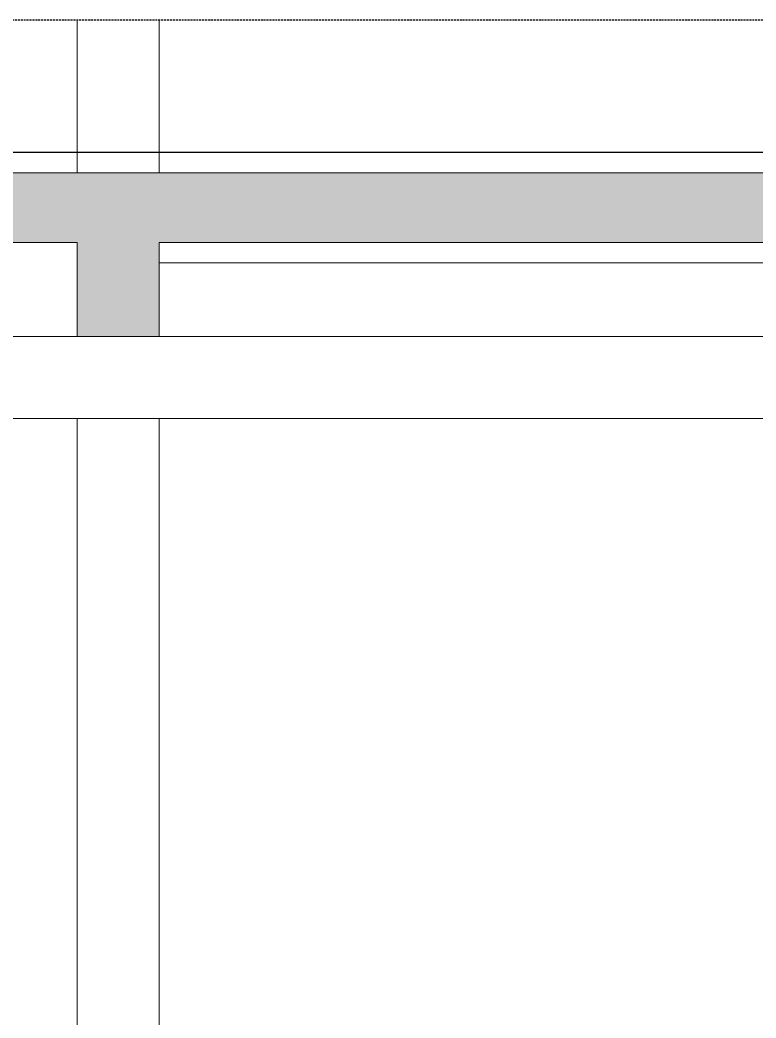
# Model space of a CAD drawing. Header units: millimetres. Extents: x 50254 to 245170, y 481 to 78637.
# Drawn here: x 71456 to 73252, y 3487 to 5923 of the extents above; entities that cross this region are included whole.
import ezdxf

# ---------------------------------------------------------------- set-up
doc = ezdxf.new("R2010")
doc.units = ezdxf.units.MM
for name, pattern in [('Centre', [31.75, 6.35, -4.7625, 15.875, -4.7625]), ('Hidden', [7.14375, 4.7625, -2.38125]), ('IMPORT-CENTER _2_', [40.64, 25.4, -5.08, 5.08, -5.08])]:
    doc.linetypes.add(name, pattern=pattern)
for name, color, linetype, lineweight in [('0-4', 90, 'Continuous', 5), ('A-DETL-GENF', 92, 'Continuous', 18), ('A-DETL-GENF-4', 92, 'Hidden', 25), ('A-DETL-GENF-5', 9, 'Continuous', 18), ('A-DETL-THIN', 151, 'Continuous', 18), ('A-FLOR-2', 7, 'Continuous', 18), ('A-FLOR-LEVL-2', 51, 'Centre', 9), ('A-WALL', 113, 'Continuous', 18), ('G-IMPT', 8, 'Continuous', 18), ('G-IMPT-4', 8, 'IMPORT-CENTER _2_', 18), ('M-EQPM', 50, 'Continuous', 18), ('M-EQPM-2', 50, 'Continuous', 25), ('S-BEAM-1', 7, 'Continuous', 18), ('S-COLS', 52, 'Continuous', 18)]:
    doc.layers.add(name, color=color, linetype=linetype, lineweight=lineweight)

# ---------------------------------------------------------------- blocks, each defined once
blk = doc.blocks.new('NCV_TKTC_KET CAU_rvt-2-TKCS_CĂN HỘ LOẠI 1 - MẶT CẮT 1')
at = {"layer": 'A-FLOR-2'}
blk.add_line((32934.9, 5330), (29036.9, 5330), dxfattribs=at)
at = {"layer": 'S-BEAM-1'}
for p, q in [((24836.9, 5150), (28835.2, 5150)), ((28835.2, 5150), (28836.9, 5150)), ((29036.9, 5150), (32934.9, 5150)), ((25536.9, 4950), (29036.9, 4950)), ((29036.9, 4950), (30886.5, 4950))]:
    blk.add_line(p, q, dxfattribs=at)
blk = doc.blocks.new('TKTC_XREF_251221_MB TANG 2-7 - TKTC_XREF_260130_MB TANG 2-5_dwg_$cc-V33-TKCS_CĂN HỘ LOẠI 1 - MẶT CẮT 1')
at = {"layer": 'G-IMPT-4'}
for p, q in [((29095.5, 5600), (28974.4, 5600)), ((29035.3, 5600), (29034.5, 5600))]:
    blk.add_line(p, q, dxfattribs=at)
at = {"layer": 'M-EQPM'}
for p, q in [((29079.9, 5600), (28989.9, 5600)), ((28989.9, 5600), (29034.9, 5600)), ((29034.6, 5600), (29034.6, 5600)), ((29034.9, 5600), (29079.9, 5600))]:
    blk.add_line(p, q, dxfattribs=at)
blk = doc.blocks.new('TKTC_XREF_251221_MB TANG 2-7 - TKTC_XREF_260130_MB TANG 2-5_dwg_CUM U_DN100-V34-TKCS_CĂN HỘ LOẠI 1 - MẶT CẮT 1')
at = {"layer": 'G-IMPT'}
for p, q in [((28978.7, 5600), (28980.9, 5600)), ((28979.8, 5600), (28986.6, 5600)), ((28980.1, 5600), (28980.4, 5600)), ((29089.4, 5600), (28980.4, 5600)), ((28980.9, 5600), (28985.5, 5600)), ((28981, 5600), (28980.9, 5600)), ((28981.2, 5600), (28981.9, 5600)), ((28981.9, 5600), (28984.4, 5600)), ((28981.9, 5600), (28984.5, 5600)), ((28981.9, 5600), (28984.5, 5600)), ((28984.4, 5600), (28985.2, 5600)), ((28985.5, 5600), (28987.8, 5600)), ((28985.5, 5600), (28985.5, 5600)), ((29083.1, 5600), (28986.7, 5600)), ((29079.9, 5600), (28989.9, 5600)), ((29081.3, 5600), (29083.6, 5600)), ((29082.4, 5600), (29089.3, 5600)), ((29083.6, 5600), (29088.1, 5600)), ((29083.6, 5600), (29083.6, 5600)), ((29083.8, 5600), (29084.5, 5600)), ((29084.5, 5600), (29087.1, 5600)), ((29084.6, 5600), (29087.1, 5600)), ((29084.6, 5600), (29087.1, 5600)), ((29087.1, 5600), (29087.8, 5600)), ((29088.1, 5600), (29090.4, 5600)), ((29088.1, 5600), (29088.1, 5600)), ((29089, 5600), (29089.4, 5600))]:
    blk.add_line(p, q, dxfattribs=at)
at = {"layer": 'G-IMPT', "flags": 128}
for points in [[(28978.7, 5600), (28977.2, 5600), (28977.2, 5600), (28989.3, 5600), (28989.3, 5600), (28987.8, 5600)], [(28987.8, 5600), (28987.8, 5600), (28978.7, 5600), (28978.7, 5600)], [(28981.2, 5600), (28981.2, 5600), (28985.2, 5600), (28985.2, 5600)], [(28986.4, 5600), (28986.7, 5600), (28989.9, 5600)], [(29081.3, 5600), (29079.8, 5600), (29079.8, 5600), (29091.9, 5600), (29091.9, 5600), (29090.4, 5600)], [(29082.7, 5600), (29083.1, 5600), (29079.9, 5600)], [(29090.4, 5600), (29090.4, 5600), (29081.3, 5600), (29081.3, 5600)], [(29083.8, 5600), (29083.8, 5600), (29087.8, 5600), (29087.9, 5600)]]:
    blk.add_lwpolyline(points, dxfattribs=at)
blk = doc.blocks.new('TKTC_XREF_251221_MB TANG 2-7 - TKTC_XREF_260130_MB TANG 2-5_dwg_$cc-V35-TKCS_CĂN HỘ LOẠI 1 - MẶT CẮT 1')
at = {"layer": 'G-IMPT-4'}
for p, q in [((28885.2, 5600), (28732.2, 5600)), ((28808.7, 5600), (28808.7, 5600))]:
    blk.add_line(p, q, dxfattribs=at)
at = {"layer": 'M-EQPM'}
for p, q in [((28865.6, 5600), (28751.8, 5600)), ((28751.8, 5600), (28808.7, 5600)), ((28808.7, 5600), (28754.6, 5600)), ((28754.6, 5600), (28862.8, 5600)), ((28862.8, 5600), (28808.7, 5600)), ((28808.7, 5600), (28865.6, 5600))]:
    blk.add_line(p, q, dxfattribs=at)
blk = doc.blocks.new('TKTC_XREF_251221_MB TANG 2-7 - TKTC_XREF_260130_MB TANG 2-5_dwg_CUM U_DN100-V36-TKCS_CĂN HỘ LOẠI 1 - MẶT CẮT 1')
at = {"layer": 'G-IMPT'}
for p, q in [((28750.6, 5600), (28735.3, 5600)), ((28735.3, 5600), (28737.2, 5600)), ((28740.1, 5600), (28737.2, 5600)), ((28737.2, 5600), (28748.7, 5600)), ((28747.3, 5600), (28738.7, 5600)), ((28739, 5600), (28876.6, 5600)), ((28745.8, 5600), (28740.1, 5600)), ((28741.4, 5600), (28740.4, 5600)), ((28745.5, 5600), (28740.4, 5600)), ((28744.6, 5600), (28741.4, 5600)), ((28744.6, 5600), (28741.4, 5600)), ((28744.6, 5600), (28741.4, 5600)), ((28745.5, 5600), (28744.6, 5600)), ((28748.7, 5600), (28745.8, 5600)), ((28747, 5600), (28868.7, 5600)), ((28747, 5600), (28751, 5600)), ((28748.7, 5600), (28750.6, 5600)), ((28751, 5600), (28864.7, 5600)), ((28868.7, 5600), (28864.7, 5600)), ((28880.3, 5600), (28865, 5600)), ((28865, 5600), (28866.9, 5600)), ((28869.8, 5600), (28866.9, 5600)), ((28866.9, 5600), (28878.4, 5600)), ((28877, 5600), (28868.3, 5600)), ((28875.5, 5600), (28869.8, 5600)), ((28871, 5600), (28870.1, 5600)), ((28875.2, 5600), (28870.1, 5600)), ((28874.2, 5600), (28871, 5600)), ((28874.2, 5600), (28871, 5600)), ((28874.2, 5600), (28871, 5600)), ((28875.2, 5600), (28874.2, 5600)), ((28878.4, 5600), (28875.5, 5600)), ((28878.4, 5600), (28880.3, 5600))]:
    blk.add_line(p, q, dxfattribs=at)
blk = doc.blocks.new('TKTC_XREF_251221_MB TANG 2-7 - TKTC_XREF_260130_MB TANG 2-5_dwg_$cc-V37-TKCS_CĂN HỘ LOẠI 1 - MẶT CẮT 1')
at = {"layer": 'G-IMPT-4'}
for p, q in [((29205.1, 5600), (29358.1, 5600)), ((29281.6, 5600), (29281.6, 5600))]:
    blk.add_line(p, q, dxfattribs=at)
at = {"layer": 'M-EQPM'}
for p, q in [((29281.6, 5600), (29224.8, 5600)), ((29224.8, 5600), (29338.5, 5600)), ((29335.7, 5600), (29227.5, 5600)), ((29227.5, 5600), (29281.6, 5600)), ((29281.6, 5600), (29335.7, 5600)), ((29338.5, 5600), (29281.6, 5600))]:
    blk.add_line(p, q, dxfattribs=at)
blk = doc.blocks.new('TKTC_XREF_251221_MB TANG 2-7 - TKTC_XREF_260130_MB TANG 2-5_dwg_$cc-V38-TKCS_CĂN HỘ LOẠI 1 - MẶT CẮT 1')
at = {"layer": 'G-IMPT-4'}
for p, q in [((29490.5, 5600), (29369.4, 5600)), ((29430.4, 5600), (29429.6, 5600))]:
    blk.add_line(p, q, dxfattribs=at)
at = {"layer": 'M-EQPM'}
for p, q in [((29475, 5600), (29385, 5600)), ((29385, 5600), (29430, 5600)), ((29429.7, 5600), (29429.7, 5600)), ((29430, 5600), (29475, 5600))]:
    blk.add_line(p, q, dxfattribs=at)
blk = doc.blocks.new('TKTC_XREF_251221_MB TANG 2-7 - TKTC_XREF_251221_MB TANG 2-7-2039446-TKCS_CĂN HỘ LOẠI 1 - MẶT CẮT 1')
at = {"layer": 'M-EQPM'}
for p, q in [((28734.9, 5600), (28735.3, 5600)), ((29487, 5600), (28734.9, 5600)), ((28735.3, 5600), (29487, 5600))]:
    blk.add_line(p, q, dxfattribs=at)
at = {"layer": 'M-EQPM-2'}
blk.add_line((23535.3, 5600), (33902.8, 5600), dxfattribs=at)
for name, p in [('TKTC_XREF_251221_MB TANG 2-7 - TKTC_XREF_260130_MB TANG 2-5_dwg_$cc-V35-TKCS_CĂN HỘ LOẠI 1 - MẶT CẮT 1', (0, 0)), ('TKTC_XREF_251221_MB TANG 2-7 - TKTC_XREF_260130_MB TANG 2-5_dwg_CUM U_DN100-V36-TKCS_CĂN HỘ LOẠI 1 - MẶT CẮT 1', (0, 0)), ('TKTC_XREF_251221_MB TANG 2-7 - TKTC_XREF_260130_MB TANG 2-5_dwg_$cc-V33-TKCS_CĂN HỘ LOẠI 1 - MẶT CẮT 1', (0, 0)), ('TKTC_XREF_251221_MB TANG 2-7 - TKTC_XREF_260130_MB TANG 2-5_dwg_CUM U_DN100-V34-TKCS_CĂN HỘ LOẠI 1 - MẶT CẮT 1', (0, 0)), ('TKTC_XREF_251221_MB TANG 2-7 - TKTC_XREF_260130_MB TANG 2-5_dwg_$cc-V37-TKCS_CĂN HỘ LOẠI 1 - MẶT CẮT 1', (0, 0)), ('TKTC_XREF_251221_MB TANG 2-7 - TKTC_XREF_260130_MB TANG 2-5_dwg_CUM U_DN100-V36-TKCS_CĂN HỘ LOẠI 1 - MẶT CẮT 1', (473.8, 0)), ('TKTC_XREF_251221_MB TANG 2-7 - TKTC_XREF_260130_MB TANG 2-5_dwg_$cc-V38-TKCS_CĂN HỘ LOẠI 1 - MẶT CẮT 1', (0, 0)), ('TKTC_XREF_251221_MB TANG 2-7 - TKTC_XREF_260130_MB TANG 2-5_dwg_CUM U_DN100-V34-TKCS_CĂN HỘ LOẠI 1 - MẶT CẮT 1', (395.1, 0))]:
    blk.add_blockref(name, p)
blk = doc.blocks.new('BORDER VIEW - BORDER VIEW-3678723-TKCS_CĂN HỘ LOẠI 1 - MẶT CẮT 1')
at = {"layer": 'A-DETL-GENF-4'}
blk.add_line((23276.9, 5923), (33752.8, 5923), dxfattribs=at)

msp = doc.modelspace()

# ---------------------------------------------------------------- hatches: boundary and pattern name
at = {"layer": 'A-DETL-GENF-5'}
h = msp.add_hatch(dxfattribs=at)
h.set_pattern_fill('FP_4', color=256, style=0, pattern_type=2)
h.set_pattern_definition([(50, (72580.5, 15375), (364.368, -31.878), [38.1, -419.1]), (355, (72580.5, 15375), (-70.486, 382.113), [30.48, -335.28]), (100.451, (72610.85, 15372.34), (293.885, 350.233), [32.38, -356.18]), (46.184, (72580.5, 15476.6), (542.158, -84.086), [57.15, -628.65]), (96.636, (72625.67, 15469.6), (474.805, 494.855), [48.57, -534.27]), (351.184, (72580.5, 15476.6), (474.81, 494.85), [45.72, -502.92]), (21, (72631.3, 15451.2), (303.2285, -204.5305), [38.1, -419.1]), (326, (72631.3, 15451.2), (123.604, 368.376), [30.48, -335.28]), (71.451, (72656.55, 15434.16), (426.834, 163.843), [32.38, -356.18]), (37.5, (72580.49, 15375), (6.1766, 169.1102), [3.353, -327.863, 3.353, -337.007, -336.55]), (37.5, (72580.49, 15375), (6.1766, 169.1102), [-671.576, 3.353, -333.197]), (7.5, (72580.49, 15375), (133.639, 200.3615), [3.353, -190.703, 3.353, -320.243, -128.27]), (7.5, (72580.49, 15375), (133.639, 200.3615), [-517.652, 3.353, -124.917]), (327.5, (72467.2, 15375), (271.1818, -11.4584), [3.353, -123.647, 3.353, -392.887, -525.78]), (327.5, (72467.2, 15375), (271.1818, -11.4584), [-523.24, 3.353, -522.427]), (317.5, (72416.4, 15375), (296.2585, 50.853), [3.353, -161.747, 3.353, -259.791, -373.38]), (317.5, (72416.4, 15375), (296.2585, 50.853), [-428.244, 3.353, -370.027]), (45, (72580.49, 15375), (-125.7236, 125.7236), []), (45, (72580.49, 15565.5), (-125.7236, 125.7236), [])])
h.paths.add_polyline_path([(67595.4, 4950), (67595.4, 5380), (71595.4, 5380), (71595.4, 5150), (71795.4, 5150), (71795.4, 5380), (75693.4, 5380), (75693.4, 5100), (76293.4, 5100), (76293.4, 5360), (76661.3, 5360), (76661.3, 5530), (76293.4, 5530), (76293.4, 5550), (67295.4, 5550), (67295.4, 5500), (66293.8, 5500), (66293.8, 5700), (66093.8, 5700), (66093.8, 5100), (66293.8, 5100), (66293.8, 5330), (67295.4, 5330), (67295.4, 4950), (67495.4, 4950)])

# ---------------------------------------------------------------- linework, layer by layer
at = {"layer": 'A-DETL-THIN'}
for p, q in [((76293.4, 5550), (67295.4, 5550)), ((67595.4, 5380), (71595.4, 5380)), ((71595.4, 5380), (71595.4, 5150)), ((71795.4, 5150), (71795.4, 5380)), ((71795.4, 5380), (75693.4, 5380)), ((71595.4, 5150), (71795.4, 5150))]:
    msp.add_line(p, q, dxfattribs=at)
at = {"layer": 'A-FLOR-LEVL-2'}
msp.add_line((65422.9, 5600), (77300.8, 5600), dxfattribs=at)
at = {"layer": 'A-WALL'}
for p, q in [((71595.4, 5550), (71595.4, 5923)), ((71795.4, 5923), (71795.4, 5550)), ((71595.4, 2150), (71595.4, 4950)), ((71795.4, 4950), (71795.4, 2150))]:
    msp.add_line(p, q, dxfattribs=at)
at = {"layer": 'S-COLS'}
for p, q in [((71595.4, 5550), (71595.4, 5923)), ((71795.4, 5923), (71795.4, 5550)), ((71595.4, 2150), (71595.4, 4950)), ((71795.4, 4950), (71795.4, 2150))]:
    msp.add_line(p, q, dxfattribs=at)

# ---------------------------------------------------------------- block references
at = {"layer": '0-4'}
msp.add_blockref('NCV_TKTC_KET CAU_rvt-2-TKCS_CĂN HỘ LOẠI 1 - MẶT CẮT 1', (42758.5, 0), dxfattribs=at)
at = {"layer": 'A-DETL-GENF'}
msp.add_blockref('BORDER VIEW - BORDER VIEW-3678723-TKCS_CĂN HỘ LOẠI 1 - MẶT CẮT 1', (42758.5, 0), dxfattribs=at)
at = {"layer": 'M-EQPM'}
msp.add_blockref('TKTC_XREF_251221_MB TANG 2-7 - TKTC_XREF_251221_MB TANG 2-7-2039446-TKCS_CĂN HỘ LOẠI 1 - MẶT CẮT 1', (42758.5, 0), dxfattribs=at)

doc.saveas('drawing.dxf')
